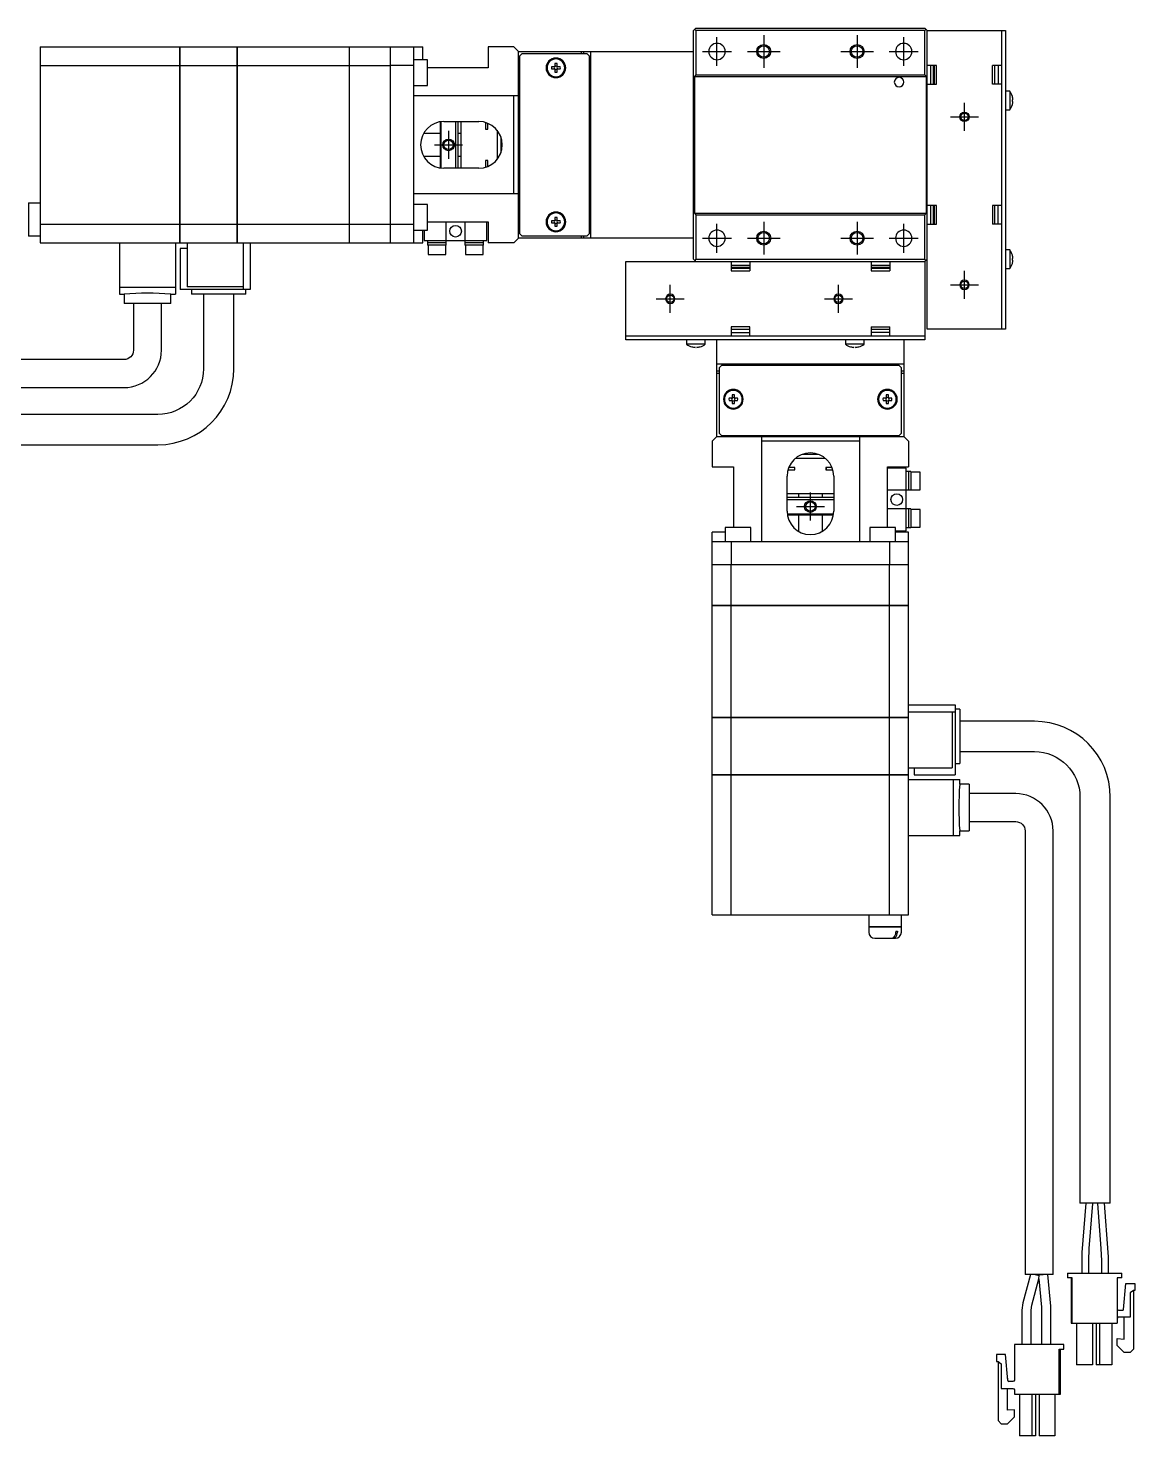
# Model space of a CAD drawing. Extents: x 0 to 917, y -8 to 481.
# Drawn here: x 679.5 to 916.5, y 91.6 to 393.2 of the extents above; entities that cross this region are included whole.
import ezdxf

# ---------------------------------------------------------------- set-up
doc = ezdxf.new("R2010")
doc.units = 0
doc.header["$LTSCALE"] = 0.5
doc.linetypes.add('CENTER', pattern=[50.8, 31.75, -6.35, 6.35, -6.35])
for name, color, linetype in [('MSM_CENTER', 1, 'CENTER'), ('MSM_CONTINUOUS', 7, 'CONTINUOUS'), ('MSM_NARROW', 5, 'CONTINUOUS')]:
    doc.layers.add(name, color=color, linetype=linetype)

msp = doc.modelspace()

# ---------------------------------------------------------------- linework, layer by layer
at = {"layer": 'MSM_CENTER'}
for p, q in [((827.01, 385.11), (827.01, 391.31)), ((837.01, 391.71), (837.01, 384.71)), ((857.01, 391.71), (857.01, 384.71)), ((867.01, 385.11), (867.01, 391.31)), ((823.91, 388.21), (830.11, 388.21)), ((833.51, 388.21), (840.51, 388.21)), ((853.51, 388.21), (860.51, 388.21)), ((863.91, 388.21), (870.11, 388.21)), ((880.01, 371.21), (880.01, 377.21)), ((877.01, 374.21), (883.01, 374.21)), ((769.51, 371.21), (769.51, 365.21)), ((766.51, 368.21), (772.51, 368.21)), ((827.01, 345.11), (827.01, 351.31)), ((837.01, 351.71), (837.01, 344.71)), ((857.01, 351.71), (857.01, 344.71)), ((867.01, 345.11), (867.01, 351.31)), ((823.91, 348.21), (830.11, 348.21)), ((833.51, 348.21), (840.51, 348.21)), ((853.51, 348.21), (860.51, 348.21)), ((863.91, 348.21), (870.11, 348.21)), ((880.01, 335.21), (880.01, 341.21)), ((817.01, 332.21), (817.01, 338.21)), ((853.01, 332.21), (853.01, 338.21)), ((877.01, 338.21), (883.01, 338.21)), ((814.01, 335.21), (820.01, 335.21)), ((850.01, 335.21), (856.01, 335.21)), ((847.01, 287.72), (847.01, 293.72)), ((844.01, 290.72), (850.01, 290.72))]:
    msp.add_line(p, q, dxfattribs=at)
at = {"layer": 'MSM_CONTINUOUS'}
for p, q in [((822.01, 392.71), (822.51, 393.21)), ((822.01, 343.71), (822.01, 392.71)), ((822.26, 392.96), (822.51, 392.71)), ((822.51, 393.21), (871.51, 393.21)), ((822.51, 392.71), (822.51, 383.21)), ((871.51, 392.71), (822.51, 392.71)), ((872.01, 392.71), (871.51, 393.21)), ((871.51, 392.71), (871.76, 392.96)), ((871.51, 383.21), (871.51, 392.71)), ((872.01, 328.71), (872.01, 392.71)), ((872.01, 392.71), (888.81, 392.71)), ((888.01, 328.71), (888.01, 392.71)), ((888.81, 392.71), (888.81, 328.71)), ((682.01, 389.21), (682.01, 347.21)), ((682.01, 389.21), (711.96, 389.21)), ((711.96, 347.21), (711.96, 389.21)), ((711.96, 389.16), (712.01, 389.16)), ((712.01, 347.21), (712.01, 389.21)), ((712.01, 389.21), (724.26, 389.21)), ((724.26, 347.21), (724.26, 389.21)), ((724.26, 389.16), (724.31, 389.16)), ((724.31, 347.21), (724.31, 389.21)), ((724.31, 389.21), (748.26, 389.21)), ((748.26, 347.21), (748.26, 389.21)), ((748.26, 389.16), (748.31, 389.16)), ((748.31, 347.21), (748.31, 389.21)), ((748.31, 389.21), (764.01, 389.21)), ((757.01, 389.21), (757.01, 347.21)), ((762.01, 389.21), (762.01, 347.21)), ((764.01, 386.46), (764.01, 389.21)), ((778.01, 389.21), (778.01, 384.71)), ((783.51, 389.21), (778.01, 389.21)), ((784.51, 388.21), (783.51, 389.21)), ((765.01, 386.46), (762.01, 386.46)), ((765.01, 380.96), (765.01, 386.46)), ((784.51, 348.21), (784.51, 388.21)), ((784.51, 388.21), (822.01, 388.21)), ((785.21, 387.71), (784.71, 387.21)), ((784.71, 387.21), (784.71, 349.21)), ((799.21, 387.71), (785.21, 387.71)), ((798.01, 387.71), (798.01, 388.21)), ((798.51, 387.71), (798.51, 388.21)), ((799.71, 387.21), (799.21, 387.71)), ((799.71, 349.21), (799.71, 387.21)), ((800.01, 348.21), (800.01, 388.21)), ((682.01, 385.18), (711.96, 385.18)), ((711.96, 384.93), (712.01, 384.93)), ((712.01, 385.18), (724.26, 385.18)), ((724.26, 384.93), (724.31, 384.93)), ((724.31, 385.18), (748.26, 385.18)), ((748.26, 384.93), (748.31, 384.93)), ((748.31, 385.18), (757.01, 385.18)), ((762.01, 385.21), (757.01, 385.21)), ((778.01, 384.71), (765.01, 384.71)), ((792.27, 384.95), (791.59, 384.95)), ((791.59, 384.47), (792.27, 384.47)), ((792.27, 385.63), (792.27, 384.95)), ((792.27, 384.47), (792.27, 383.79)), ((792.75, 384.95), (792.75, 385.63)), ((793.43, 384.95), (792.75, 384.95)), ((792.75, 384.47), (793.43, 384.47)), ((792.75, 383.79), (792.75, 384.47)), ((822.51, 383.21), (822.16, 382.86)), ((822.51, 383.21), (871.51, 383.21)), ((871.86, 382.86), (871.51, 383.21)), ((874.01, 385.21), (872.01, 385.21)), ((872.81, 381.21), (872.81, 385.21)), ((873.31, 385.21), (873.31, 381.21)), ((873.51, 385.21), (873.51, 381.21)), ((874.01, 381.21), (874.01, 385.21)), ((886.01, 381.21), (886.01, 385.21)), ((888.01, 385.21), (886.01, 385.21)), ((886.51, 381.21), (886.51, 385.21)), ((887.21, 385.21), (887.21, 381.21)), ((762.01, 380.96), (765.01, 380.96)), ((784.71, 382.71), (784.51, 382.71)), ((799.71, 382.71), (800.01, 382.71)), ((800.01, 381.96), (799.71, 381.96)), ((822.16, 382.86), (822.16, 353.56)), ((822.16, 382.86), (871.86, 382.86)), ((871.86, 353.56), (871.86, 382.86)), ((872.01, 381.21), (874.01, 381.21)), ((888.01, 381.21), (886.01, 381.21)), ((784.51, 378.71), (762.01, 378.71)), ((783.51, 357.71), (783.51, 378.71)), ((784.71, 378.21), (784.51, 378.21)), ((889.71, 379.71), (888.81, 379.71)), ((889.71, 379.71), (889.71, 375.71)), ((890.28, 378.6), (890.29, 378.6)), ((890.28, 377.89), (890.4, 377.89)), ((890.4, 377.53), (890.28, 377.53)), ((784.71, 375.71), (784.51, 375.71)), ((799.71, 376.46), (800.01, 376.46)), ((888.81, 375.71), (889.71, 375.71)), ((890.29, 376.82), (890.28, 376.83)), ((767.71, 373.15), (767.71, 363.28)), ((767.91, 363.25), (767.91, 373.18)), ((768.51, 373.21), (776.01, 373.21)), ((771.01, 373.21), (771.01, 363.21)), ((771.51, 373.21), (771.51, 363.21)), ((772.21, 363.21), (772.21, 373.21)), ((777.41, 373.01), (777.41, 371.55)), ((777.41, 371.56), (777.91, 371.56)), ((777.41, 371.55), (777.91, 371.55)), ((777.91, 371.55), (777.91, 372.84)), ((779.91, 371.34), (779.91, 365.08)), ((799.81, 373.21), (799.71, 373.21)), ((799.81, 363.21), (799.81, 373.21)), ((800.01, 373.01), (799.81, 373.21)), ((764.18, 370.71), (767.71, 370.71)), ((771.51, 370.71), (772.21, 370.71)), ((780.71, 369.92), (780.71, 366.51)), ((780.71, 369.46), (780.85, 369.46)), ((767.71, 365.71), (764.18, 365.71)), ((772.21, 365.71), (771.51, 365.71)), ((780.85, 366.96), (780.71, 366.96)), ((776.01, 363.21), (768.51, 363.21)), ((777.41, 364.88), (777.41, 363.41)), ((777.91, 364.88), (777.41, 364.88)), ((777.91, 364.86), (777.41, 364.86)), ((777.91, 363.59), (777.91, 364.88)), ((799.71, 363.21), (799.81, 363.21)), ((799.81, 363.21), (800.01, 363.41)), ((784.51, 360.71), (784.71, 360.71)), ((800.01, 359.96), (799.71, 359.96)), ((784.51, 357.71), (762.01, 357.71)), ((784.51, 358.21), (784.71, 358.21)), ((679.51, 355.66), (679.46, 355.66)), ((682.01, 355.71), (679.51, 355.71)), ((679.51, 355.71), (679.51, 348.71)), ((765.01, 355.46), (762.01, 355.46)), ((765.01, 349.96), (765.01, 355.46)), ((784.51, 353.71), (784.71, 353.71)), ((799.71, 354.46), (800.01, 354.46)), ((800.01, 353.71), (799.71, 353.71)), ((822.16, 353.56), (822.51, 353.21)), ((822.16, 353.56), (871.86, 353.56)), ((822.51, 353.21), (822.51, 343.71)), ((822.51, 353.21), (871.51, 353.21)), ((871.51, 353.21), (871.86, 353.56)), ((871.51, 343.71), (871.51, 353.21)), ((874.01, 355.21), (872.01, 355.21)), ((872.81, 351.21), (872.81, 355.21)), ((873.31, 355.21), (873.31, 351.21)), ((873.51, 355.21), (873.51, 351.21)), ((874.01, 351.21), (874.01, 355.21)), ((888.01, 355.21), (886.01, 355.21)), ((886.01, 355.21), (886.01, 351.21)), ((886.51, 351.21), (886.51, 355.21)), ((887.21, 351.21), (887.21, 355.21)), ((682.01, 351.24), (711.96, 351.24)), ((711.96, 351.5), (712.01, 351.5)), ((712.01, 351.24), (724.26, 351.24)), ((724.26, 351.5), (724.31, 351.5)), ((724.31, 351.24), (748.26, 351.24)), ((748.26, 351.5), (748.31, 351.5)), ((748.31, 351.24), (757.01, 351.24)), ((757.01, 351.21), (762.01, 351.21)), ((762.01, 349.96), (765.01, 349.96)), ((764.01, 347.21), (764.01, 349.96)), ((764.31, 349.96), (764.31, 347.71)), ((765.01, 351.71), (778.01, 351.71)), ((769.01, 346.71), (769.01, 351.71)), ((773.01, 351.71), (773.01, 346.71)), ((777.71, 347.71), (777.71, 351.71)), ((778.01, 351.71), (778.01, 347.21)), ((792.27, 351.95), (791.59, 351.95)), ((791.59, 351.47), (792.27, 351.47)), ((792.27, 352.63), (792.27, 351.95)), ((792.27, 351.47), (792.27, 350.79)), ((792.75, 351.95), (792.75, 352.63)), ((793.43, 351.95), (792.75, 351.95)), ((792.75, 350.79), (792.75, 351.47)), ((792.75, 351.47), (793.43, 351.47)), ((872.01, 351.21), (874.01, 351.21)), ((888.01, 351.21), (886.01, 351.21)), ((679.46, 348.76), (679.51, 348.76)), ((679.51, 348.71), (682.01, 348.71)), ((682.01, 347.21), (711.96, 347.21)), ((699.01, 347.21), (699.01, 336.22)), ((711.01, 347.21), (711.01, 336.22)), ((711.96, 347.26), (712.01, 347.26)), ((712.01, 347.21), (748.26, 347.21)), ((713.51, 347.21), (713.51, 337.81)), ((724.26, 347.26), (724.31, 347.26)), ((725.51, 347.21), (725.51, 337.21)), ((727.01, 347.21), (727.01, 337.21)), ((748.26, 347.26), (748.31, 347.26)), ((748.31, 347.21), (764.01, 347.21)), ((764.31, 347.71), (777.71, 347.71)), ((765.01, 347.71), (765.01, 346.71)), ((769.01, 347.21), (765.01, 347.21)), ((777.01, 347.21), (773.01, 347.21)), ((777.01, 346.71), (777.01, 347.71)), ((783.51, 347.21), (778.01, 347.21)), ((783.51, 347.21), (784.51, 348.21)), ((822.01, 348.21), (784.51, 348.21)), ((784.71, 349.21), (785.21, 348.71)), ((785.21, 348.71), (799.21, 348.71)), ((798.01, 348.21), (798.01, 348.71)), ((798.51, 348.21), (798.51, 348.71)), ((799.21, 348.71), (799.71, 349.21)), ((713.51, 346.01), (712.01, 346.01)), ((712.01, 346.01), (712.01, 337.21)), ((769.01, 346.71), (765.01, 346.71)), ((765.11, 346.71), (765.11, 344.71)), ((765.11, 344.71), (768.91, 344.71)), ((768.91, 344.71), (768.91, 346.71)), ((777.01, 346.71), (773.01, 346.71)), ((773.11, 346.71), (773.11, 344.71)), ((773.11, 344.71), (776.91, 344.71)), ((776.91, 344.71), (776.91, 346.71)), ((889.71, 345.71), (888.81, 345.71)), ((889.71, 345.71), (889.71, 341.71)), ((890.28, 344.6), (890.29, 344.6)), ((890.28, 343.89), (890.4, 343.89)), ((807.51, 326.41), (807.51, 343.21)), ((807.51, 343.21), (871.51, 343.21)), ((822.51, 343.21), (822.01, 343.71)), ((822.51, 343.71), (822.26, 343.46)), ((822.51, 343.71), (871.51, 343.71)), ((830.01, 343.21), (830.01, 341.21)), ((830.01, 342.41), (834.01, 342.41)), ((834.01, 341.91), (830.01, 341.91)), ((834.01, 341.71), (830.01, 341.71)), ((830.01, 341.21), (834.01, 341.21)), ((834.01, 343.21), (834.01, 341.21)), ((860.01, 343.21), (860.01, 341.21)), ((860.01, 342.41), (864.01, 342.41)), ((864.01, 341.91), (860.01, 341.91)), ((864.01, 341.71), (860.01, 341.71)), ((860.01, 341.21), (864.01, 341.21)), ((864.01, 343.21), (864.01, 341.21)), ((871.76, 343.46), (871.51, 343.71)), ((871.51, 343.21), (872.01, 343.71)), ((871.51, 343.21), (871.51, 326.41)), ((888.81, 341.71), (889.71, 341.71)), ((890.4, 343.53), (890.28, 343.53)), ((890.29, 342.82), (890.28, 342.83)), ((725.51, 337.81), (713.51, 337.81)), ((711.01, 337.64), (699.01, 337.64)), ((699.01, 336.22), (700.01, 336.22)), ((700.01, 336.22), (700.01, 334.21)), ((710.01, 336.22), (711.01, 336.22)), ((710.01, 334.21), (710.01, 336.22)), ((727.01, 337.21), (712.01, 337.21)), ((714.44, 337.21), (714.44, 336.21)), ((726.08, 336.21), (714.44, 336.21)), ((717.01, 336.21), (717.01, 320.21)), ((723.51, 320.21), (723.51, 336.21)), ((726.08, 336.21), (726.08, 337.21)), ((710.01, 334.21), (700.01, 334.21)), ((702.01, 334.21), (702.01, 324.21)), ((708.01, 324.21), (708.01, 334.21)), ((834.01, 329.21), (830.01, 329.21)), ((830.01, 329.21), (830.01, 327.21)), ((834.01, 327.21), (834.01, 329.21)), ((860.01, 329.21), (864.01, 329.21)), ((860.01, 329.21), (860.01, 327.21)), ((864.01, 327.21), (864.01, 329.21)), ((871.51, 327.21), (807.51, 327.21)), ((871.51, 326.41), (807.51, 326.41)), ((820.51, 326.41), (820.51, 325.52)), ((824.51, 325.52), (824.51, 326.41)), ((827.01, 305.71), (827.01, 326.41)), ((830.01, 328.71), (834.01, 328.71)), ((830.01, 328.01), (834.01, 328.01)), ((854.51, 326.41), (854.51, 325.52)), ((858.51, 325.52), (858.51, 326.41)), ((860.01, 328.71), (864.01, 328.71)), ((864.01, 328.01), (860.01, 328.01)), ((867.01, 326.41), (867.01, 305.71)), ((888.81, 328.71), (872.01, 328.71)), ((824.51, 325.52), (820.51, 325.52)), ((821.62, 324.94), (821.63, 324.94)), ((822.33, 324.82), (822.33, 324.94)), ((822.69, 324.94), (822.69, 324.82)), ((823.4, 324.94), (823.4, 324.94)), ((858.51, 325.52), (854.51, 325.52)), ((855.62, 324.94), (855.63, 324.94)), ((856.33, 324.82), (856.33, 324.94)), ((856.69, 324.94), (856.69, 324.82)), ((857.4, 324.94), (857.4, 324.94)), ((700.01, 322.21), (605.01, 322.21)), ((867.01, 321.21), (827.01, 321.21)), ((827.51, 319.71), (827.01, 319.71)), ((828.01, 320.91), (827.51, 320.41)), ((827.51, 320.41), (827.51, 306.41)), ((866.01, 320.91), (828.01, 320.91)), ((832.51, 320.91), (832.51, 321.21)), ((833.26, 321.21), (833.26, 320.91)), ((838.76, 320.91), (838.76, 321.21)), ((842.21, 321.21), (842.01, 321.01)), ((852.01, 321.01), (842.01, 321.01)), ((842.01, 321.01), (842.01, 320.91)), ((852.01, 321.01), (851.81, 321.21)), ((852.01, 320.91), (852.01, 321.01)), ((855.26, 321.21), (855.26, 320.91)), ((860.76, 320.91), (860.76, 321.21)), ((861.51, 321.21), (861.51, 320.91)), ((866.51, 320.41), (866.01, 320.91)), ((866.51, 306.41), (866.51, 320.41)), ((867.01, 319.71), (866.51, 319.71)), ((827.51, 319.21), (827.01, 319.21)), ((867.01, 319.21), (866.51, 319.21)), ((605.01, 316.21), (700.01, 316.21)), ((830.27, 313.95), (829.59, 313.95)), ((830.27, 314.63), (830.27, 313.95)), ((830.75, 313.95), (830.75, 314.63)), ((831.43, 313.95), (830.75, 313.95)), ((863.27, 313.95), (862.59, 313.95)), ((863.27, 314.63), (863.27, 313.95)), ((863.75, 313.95), (863.75, 314.63)), ((864.43, 313.95), (863.75, 313.95)), ((829.59, 313.47), (830.27, 313.47)), ((830.27, 313.47), (830.27, 312.79)), ((830.75, 313.47), (831.43, 313.47)), ((830.75, 312.79), (830.75, 313.47)), ((862.59, 313.47), (863.27, 313.47)), ((863.27, 313.47), (863.27, 312.79)), ((863.75, 312.79), (863.75, 313.47)), ((863.75, 313.47), (864.43, 313.47)), ((707.26, 310.46), (620.26, 310.46)), ((827.01, 305.71), (826.01, 304.71)), ((826.01, 304.71), (826.01, 299.21)), ((827.01, 305.71), (867.01, 305.71)), ((827.51, 306.41), (828.01, 305.91)), ((828.01, 305.91), (866.01, 305.91)), ((832.51, 305.91), (832.51, 305.71)), ((836.51, 305.71), (836.51, 283.21)), ((857.51, 304.71), (836.51, 304.71)), ((837.01, 305.91), (837.01, 305.71)), ((839.51, 305.91), (839.51, 305.71)), ((854.51, 305.71), (854.51, 305.91)), ((857.01, 305.71), (857.01, 305.91)), ((857.51, 305.71), (857.51, 283.21)), ((861.51, 305.71), (861.51, 305.91)), ((866.01, 305.91), (866.51, 306.41)), ((868.01, 304.71), (867.01, 305.71)), ((868.01, 304.71), (868.01, 299.21)), ((620.26, 303.96), (707.26, 303.96)), ((845.31, 301.91), (848.72, 301.91)), ((845.76, 301.91), (845.76, 302.05)), ((848.26, 302.05), (848.26, 301.91)), ((826.01, 299.21), (830.51, 299.21)), ((830.51, 299.21), (830.51, 286.21)), ((842.21, 298.61), (843.68, 298.61)), ((843.68, 299.11), (842.39, 299.11)), ((843.66, 298.61), (843.66, 299.11)), ((843.68, 298.61), (843.68, 299.11)), ((843.88, 301.11), (850.14, 301.11)), ((851.64, 299.11), (850.34, 299.11)), ((850.34, 299.11), (850.34, 298.61)), ((850.34, 298.61), (851.81, 298.61)), ((850.36, 299.11), (850.36, 298.61)), ((863.51, 299.21), (868.01, 299.21)), ((863.51, 286.21), (863.51, 299.21)), ((867.51, 298.91), (863.51, 298.91)), ((867.51, 285.51), (867.51, 298.91)), ((842.01, 289.71), (842.01, 297.21)), ((852.01, 297.21), (852.01, 289.71)), ((868.51, 298.21), (867.51, 298.21)), ((868.01, 298.21), (868.01, 294.21)), ((868.51, 298.21), (868.51, 294.21)), ((870.51, 298.11), (868.51, 298.11)), ((870.51, 294.31), (870.51, 298.11)), ((852.01, 293.41), (842.01, 293.41)), ((842.01, 292.71), (852.01, 292.71)), ((844.51, 292.71), (844.51, 293.41)), ((849.51, 293.41), (849.51, 292.71)), ((868.51, 294.21), (863.51, 294.21)), ((868.51, 294.31), (870.51, 294.31)), ((842.01, 292.21), (852.01, 292.21)), ((868.51, 290.21), (863.51, 290.21)), ((868.01, 290.21), (868.01, 286.21)), ((868.51, 290.21), (868.51, 286.21)), ((870.51, 290.11), (868.51, 290.11)), ((870.51, 286.31), (870.51, 290.11)), ((851.98, 289.11), (842.05, 289.11)), ((842.08, 288.91), (851.95, 288.91)), ((844.51, 285.38), (844.51, 288.91)), ((849.51, 288.91), (849.51, 285.38)), ((826.01, 269.51), (826.01, 285.21)), ((828.76, 285.21), (826.01, 285.21)), ((834.26, 286.21), (828.76, 286.21)), ((828.76, 286.21), (828.76, 283.21)), ((834.26, 283.21), (834.26, 286.21)), ((865.26, 286.21), (859.76, 286.21)), ((859.76, 286.21), (859.76, 283.21)), ((865.26, 283.21), (865.26, 286.21)), ((865.26, 285.51), (867.51, 285.51)), ((868.01, 285.21), (865.26, 285.21)), ((867.51, 286.21), (868.51, 286.21)), ((868.01, 269.51), (868.01, 285.21)), ((868.51, 286.31), (870.51, 286.31)), ((826.01, 283.21), (868.01, 283.21)), ((830.01, 283.21), (830.01, 278.21)), ((864.01, 278.21), (864.01, 283.21)), ((868.01, 278.21), (826.01, 278.21)), ((830.04, 269.51), (830.04, 278.21)), ((863.98, 269.51), (863.98, 278.21)), ((868.01, 269.51), (826.01, 269.51)), ((826.01, 245.51), (826.01, 269.46)), ((868.01, 269.46), (826.01, 269.46)), ((826.06, 269.46), (826.06, 269.51)), ((830.04, 245.51), (830.04, 269.46)), ((830.3, 269.46), (830.3, 269.51)), ((863.73, 269.46), (863.73, 269.51)), ((863.98, 245.51), (863.98, 269.46)), ((867.96, 269.46), (867.96, 269.51)), ((868.01, 233.21), (868.01, 269.46)), ((868.01, 248.21), (878.01, 248.21)), ((878.01, 248.21), (878.01, 233.21)), ((868.01, 245.51), (826.01, 245.51)), ((826.01, 233.21), (826.01, 245.46)), ((868.01, 245.46), (826.01, 245.46)), ((826.06, 245.46), (826.06, 245.51)), ((830.04, 233.21), (830.04, 245.46)), ((830.3, 245.46), (830.3, 245.51)), ((863.73, 245.46), (863.73, 245.51)), ((863.98, 233.21), (863.98, 245.46)), ((867.96, 245.46), (867.96, 245.51)), ((868.01, 246.71), (878.01, 246.71)), ((877.41, 246.71), (877.41, 234.71)), ((879.01, 247.28), (878.01, 247.28)), ((879.01, 247.28), (879.01, 235.64)), ((895.01, 244.71), (879.01, 244.71)), ((878.01, 235.64), (879.01, 235.64)), ((879.01, 238.21), (895.01, 238.21)), ((868.01, 233.21), (826.01, 233.21)), ((826.01, 203.21), (826.01, 233.16)), ((868.01, 233.16), (826.01, 233.16)), ((826.06, 233.16), (826.06, 233.21)), ((830.04, 203.21), (830.04, 233.16)), ((830.3, 233.16), (830.3, 233.21)), ((863.73, 233.16), (863.73, 233.21)), ((863.98, 203.21), (863.98, 233.16)), ((867.96, 233.16), (867.96, 233.21)), ((868.01, 234.71), (877.41, 234.71)), ((868.01, 203.21), (868.01, 233.16)), ((869.21, 234.71), (869.21, 233.21)), ((869.21, 233.21), (878.01, 233.21)), ((868.01, 232.21), (879.01, 232.21)), ((877.58, 232.21), (877.58, 220.21)), ((879.01, 231.21), (879.01, 232.21)), ((881.01, 231.21), (879.01, 231.21)), ((881.01, 231.21), (881.01, 221.21)), ((891.01, 229.21), (881.01, 229.21)), ((904.76, 228.46), (904.76, 141.46)), ((911.26, 141.46), (911.26, 228.46)), ((881.01, 223.21), (891.01, 223.21)), ((868.01, 220.21), (879.01, 220.21)), ((879.01, 220.21), (879.01, 221.21)), ((879.01, 221.21), (881.01, 221.21)), ((893.01, 221.21), (893.01, 126.21)), ((899.01, 126.21), (899.01, 221.21)), ((826.01, 203.21), (868.01, 203.21)), ((859.51, 203.21), (859.51, 200.71)), ((866.51, 200.71), (866.51, 203.21)), ((859.51, 200.71), (866.51, 200.71)), ((859.51, 200.66), (859.51, 199.51)), ((859.51, 200.66), (866.51, 200.66)), ((859.56, 200.71), (859.56, 200.66)), ((865.3, 199.71), (865.66, 199.71)), ((865.3, 199.71), (865.3, 199.51)), ((865.66, 199.71), (865.66, 199.51)), ((866.46, 200.66), (866.46, 200.71)), ((866.51, 199.51), (866.51, 200.66)), ((860.81, 198.21), (865.21, 198.21)), ((911.26, 141.46), (904.76, 141.46)), ((906.01, 141.46), (905.17, 130.92)), ((906.74, 131.73), (907.51, 141.4)), ((908.51, 141.41), (909.24, 131.72)), ((910.81, 130.89), (910.01, 141.46)), ((905.14, 130.07), (905.14, 126.46)), ((906.64, 129.09), (906.74, 131.73)), ((909.24, 131.72), (909.34, 129.1)), ((910.84, 126.46), (910.84, 130.09)), ((906.64, 126.46), (906.64, 129.09)), ((909.34, 129.1), (909.34, 126.46)), ((894.13, 126.21), (892.53, 120.09)), ((899.01, 126.21), (893.01, 126.21)), ((894.47, 119.58), (895.95, 125.27)), ((895.16, 126.21), (896.01, 125.99)), ((895.88, 126.03), (895.16, 126.21)), ((895.87, 126.12), (896.86, 126.21)), ((895.87, 126.12), (895.88, 126.03)), ((895.88, 126.03), (896.01, 125.99)), ((896.01, 125.99), (895.88, 126.03)), ((895.95, 125.27), (896.01, 125.99)), ((895.95, 125.27), (896.53, 119.21)), ((898.52, 119.41), (897.87, 126.21)), ((902.11, 126.46), (902.11, 125.46)), ((902.11, 126.46), (913.71, 126.46)), ((903.11, 125.46), (902.11, 125.46)), ((902.86, 125.46), (902.86, 115.76)), ((903.11, 115.76), (903.11, 125.46)), ((913.71, 125.46), (912.71, 125.46)), ((912.71, 125.46), (912.71, 115.76)), ((913.71, 125.46), (913.71, 126.46)), ((914.11, 118.7), (914.6, 124.26)), ((914.6, 124.26), (916.51, 124.26)), ((916.51, 124.26), (916.51, 122.76)), ((916.21, 122.76), (915.51, 122.26)), ((915.51, 122.26), (915.51, 117.01)), ((916.51, 122.76), (916.21, 122.76)), ((916.21, 122.76), (916.21, 110.16)), ((892.53, 120.09), (892.34, 118.57)), ((892.34, 118.57), (892.34, 111.21)), ((894.34, 118.57), (894.47, 119.58)), ((894.34, 111.21), (894.34, 118.57)), ((896.53, 119.21), (896.54, 119.12)), ((896.54, 119.12), (896.54, 111.21)), ((898.54, 119.12), (898.52, 119.41)), ((898.54, 111.21), (898.54, 119.12)), ((913.01, 118.51), (913.91, 118.51)), ((902.86, 115.76), (912.71, 115.76)), ((904.01, 115.76), (904.01, 106.86)), ((907.41, 115.76), (907.41, 106.86)), ((908.21, 115.76), (908.21, 106.86)), ((908.96, 115.76), (908.96, 106.86)), ((911.61, 115.76), (911.61, 106.86)), ((915.51, 117.01), (913.01, 117.01)), ((914.21, 112.33), (914.21, 117.01)), ((912.71, 110.96), (912.71, 112.46)), ((912.71, 112.46), (914.21, 112.33)), ((886.91, 109.01), (886.91, 107.51)), ((888.83, 109.01), (886.91, 109.01)), ((889.31, 103.45), (888.83, 109.01)), ((889.31, 103.45), (888.83, 109.01)), ((890.71, 111.21), (890.71, 103.56)), ((901.31, 111.21), (890.71, 111.21)), ((900.31, 100.51), (900.31, 110.21)), ((900.31, 110.21), (901.31, 110.21)), ((900.31, 100.51), (900.31, 110.21)), ((900.56, 100.51), (900.56, 110.21)), ((901.31, 110.21), (901.31, 111.21)), ((901.31, 110.21), (901.31, 111.21)), ((914.21, 109.46), (912.71, 110.96)), ((915.51, 109.46), (914.21, 109.46)), ((916.21, 110.16), (915.51, 109.46)), ((886.91, 107.51), (887.21, 107.51)), ((887.21, 107.51), (887.91, 107.01)), ((887.21, 107.51), (887.21, 94.91)), ((887.91, 107.01), (887.91, 101.76)), ((907.41, 106.86), (904.01, 106.86)), ((911.61, 106.86), (908.21, 106.86)), ((889.31, 103.45), (889.21, 104.6)), ((889.31, 103.45), (889.21, 104.6)), ((889.21, 104.6), (889.21, 104.6)), ((890.41, 103.26), (889.51, 103.26)), ((887.91, 101.76), (890.41, 101.76)), ((889.21, 97.08), (889.21, 101.76)), ((889.21, 97.08), (889.21, 101.76)), ((890.71, 101.46), (890.71, 100.51)), ((890.71, 100.51), (900.31, 100.51)), ((891.81, 100.51), (891.81, 91.61)), ((894.46, 100.51), (894.46, 91.61)), ((895.21, 100.51), (895.21, 91.61)), ((895.21, 100.51), (895.21, 91.61)), ((896.01, 100.51), (896.01, 91.61)), ((899.41, 100.51), (899.41, 91.61)), ((899.41, 100.51), (899.41, 91.61)), ((900.31, 100.51), (900.56, 100.51)), ((890.71, 97.21), (889.21, 97.08)), ((890.71, 95.71), (890.71, 97.21)), ((890.71, 95.71), (890.71, 97.21)), ((887.21, 94.91), (887.91, 94.21)), ((887.91, 94.21), (889.21, 94.21)), ((889.21, 94.21), (890.71, 95.71)), ((889.21, 94.21), (890.71, 95.71)), ((895.21, 91.61), (891.81, 91.61)), ((899.41, 91.61), (896.01, 91.61))]:
    msp.add_line(p, q, dxfattribs=at)
at = {"layer": 'MSM_CONTINUOUS', "extrusion": (0, 0, -1)}
for centre, radius in [((-827.01, 388.21), 1.75), ((-867.01, 388.21), 1.75), ((-792.51, 384.71), 2.1), ((-792.51, 384.71), 1.9), ((-866.01, 381.66), 1.02), ((-792.51, 351.71), 2.1), ((-792.51, 351.71), 1.9), ((-827.01, 348.21), 1.75), ((-867.01, 348.21), 1.75), ((-830.51, 313.71), 2.1), ((-830.51, 313.71), 1.9), ((-863.51, 313.71), 2.1), ((-863.51, 313.71), 1.9)]:
    msp.add_circle(centre, radius, dxfattribs=at)
at = {"layer": 'MSM_CONTINUOUS'}
for centre, radius in [((837.01, 388.21), 1.23), ((857.01, 388.21), 1.23), ((880.01, 374.21), 0.783), ((769.51, 368.21), 1.01), ((771.01, 349.71), 1.25), ((837.01, 348.21), 1.23), ((857.01, 348.21), 1.23), ((880.01, 338.21), 0.783), ((817.01, 335.21), 0.783), ((853.01, 335.21), 0.783), ((865.51, 292.21), 1.25), ((847.01, 290.72), 1.01)]:
    msp.add_circle(centre, radius, dxfattribs=at)
for centre, radius, start, end in [((792.51, 384.71), 0.95, 165.3667, 194.6333), ((792.51, 384.71), 0.365, 138.8496, 221.1504), ((792.51, 384.71), 0.95, 75.3667, 104.6333), ((792.51, 384.71), 0.365, 48.8496, 131.1504), ((792.51, 384.71), 0.365, 228.8496, 311.1504), ((792.51, 384.71), 0.95, 255.3667, 284.6333), ((792.51, 384.71), 0.365, 318.8496, 41.1504), ((792.51, 384.71), 0.95, 345.3667, 14.6333), ((887.21, 377.71), 3.2, 16.1225, 38.6822), ((887.21, 377.71), 3.19, 3.2297, 16.1067), ((886.89, 377.71), 3.4, 356.9636, 3.0364), ((887.21, 377.71), 3.19, 343.8933, 356.7703), ((887.21, 377.71), 3.2, 321.3178, 343.8775), ((768.51, 368.21), 5, 90, 270), ((776.01, 368.21), 5, 270, 90), ((792.51, 351.71), 0.95, 165.3667, 194.6333), ((792.51, 351.71), 0.365, 138.8496, 221.1504), ((792.51, 351.71), 0.95, 75.3667, 104.6333), ((792.51, 351.71), 0.365, 48.8496, 131.1504), ((792.51, 351.71), 0.365, 228.8496, 311.1504), ((792.51, 351.71), 0.95, 255.3667, 284.6333), ((792.51, 351.71), 0.365, 318.8496, 41.1504), ((792.51, 351.71), 0.95, 345.3667, 14.6333), ((887.21, 343.71), 3.2, 16.1225, 38.6822), ((887.21, 343.71), 3.19, 3.2297, 16.1067), ((886.85, 343.71), 3.43, 356.9962, 3.0038), ((887.21, 343.71), 3.2, 321.3178, 343.8775), ((887.21, 343.71), 3.19, 343.8933, 356.7703), ((705.01, 276.43), 60, 85.2198, 94.7802), ((700.01, 324.21), 8, 270, 0), ((822.51, 328.01), 3.2, 231.3178, 253.8775), ((822.51, 328.01), 3.19, 253.8933, 266.7703), ((822.51, 328.01), 3.19, 273.2297, 286.1067), ((822.51, 328.01), 3.2, 286.1225, 308.6822), ((856.51, 328.01), 3.2, 231.3178, 253.8775), ((856.51, 328.01), 3.19, 253.8933, 266.7703), ((856.51, 328.01), 3.19, 273.2297, 286.1067), ((856.51, 328.01), 3.2, 286.1225, 308.6822), ((707.26, 320.21), 16.25, 270, 0), ((830.51, 313.71), 0.95, 165.3667, 194.6333), ((830.51, 313.71), 0.365, 138.8496, 221.1504), ((830.51, 313.71), 0.95, 75.3667, 104.6333), ((830.51, 313.71), 0.365, 48.8496, 131.1504), ((830.51, 313.71), 0.365, 318.8496, 41.1504), ((830.51, 313.71), 0.95, 345.3667, 14.6333), ((863.51, 313.71), 0.95, 165.3667, 194.6333), ((863.51, 313.71), 0.365, 138.8496, 221.1504), ((863.51, 313.71), 0.95, 75.3667, 104.6333), ((863.51, 313.71), 0.365, 48.8496, 131.1504), ((863.51, 313.71), 0.365, 318.8496, 41.1504), ((863.51, 313.71), 0.95, 345.3667, 14.6333), ((830.51, 313.71), 0.365, 228.8496, 311.1504), ((830.51, 313.71), 0.95, 255.3667, 284.6333), ((863.51, 313.71), 0.365, 228.8496, 311.1504), ((863.51, 313.71), 0.95, 255.3667, 284.6333), ((847.01, 297.21), 5, 0, 180), ((847.01, 289.71), 5, 180, 0), ((895.01, 228.46), 16.25, 360, 90), ((938.8, 226.21), 60, 175.2198, 184.7802), ((891.01, 221.21), 8, 0, 90), ((860.81, 199.51), 1.3, 180, 270), ((863.92, 199.42), 1.39, 312.8199, 3.04), ((864.25, 199.43), 1.41, 311.3743, 2.8178), ((865.21, 199.51), 1.3, 270, 0), ((864.36, 198.97), 0.754, 275.8166, 311.8939), ((864.71, 198.96), 0.751, 271.7681, 308.8955), ((907.43, 141.4), 0.0822, 2.2855, 49.7334), ((908.58, 141.41), 0.0641, 126.7476, 184.2655), ((915.89, 130.07), 10.75, 175.452, 180), ((900.09, 130.09), 10.75, 0, 4.2892), ((913.01, 118.81), 0.3, 180, 270), ((913.91, 118.71), 0.2, 270, 355), ((913.01, 116.71), 0.3, 90, 180), ((889.51, 103.46), 0.2, 185, 270), ((889.51, 103.46), 0.2, 185, 270)]:
    msp.add_arc(centre, radius, start, end, dxfattribs=at)
at = {"layer": 'MSM_CONTINUOUS', "extrusion": (0, 0, -1)}
for centre, radius, start, end in [((-700.01, 324.21), 2, 180, 270), ((-707.26, 320.21), 9.75, 180, 270), ((-895.01, 228.46), 9.75, 90, 180), ((-891.01, 221.21), 2, 90, 180), ((-889.51, 103.46), 0.2, 270, 355), ((-890.41, 103.56), 0.3, 180, 270), ((-890.41, 101.46), 0.3, 90, 180)]:
    msp.add_arc(centre, radius, start, end, dxfattribs=at)
at = {"layer": 'MSM_NARROW'}
for centre, radius in [((837.01, 388.21), 1.5), ((857.01, 388.21), 1.5), ((880.01, 374.21), 1), ((769.51, 368.21), 1.25), ((837.01, 348.21), 1.5), ((857.01, 348.21), 1.5), ((847.01, 290.72), 1.25)]:
    msp.add_circle(centre, radius, dxfattribs=at)
at = {"layer": 'MSM_NARROW', "extrusion": (0, 0, -1)}
for centre in [(-880.01, 338.21), (-817.01, 335.21), (-853.01, 335.21)]:
    msp.add_circle(centre, 1, dxfattribs=at)

doc.saveas('drawing.dxf')
